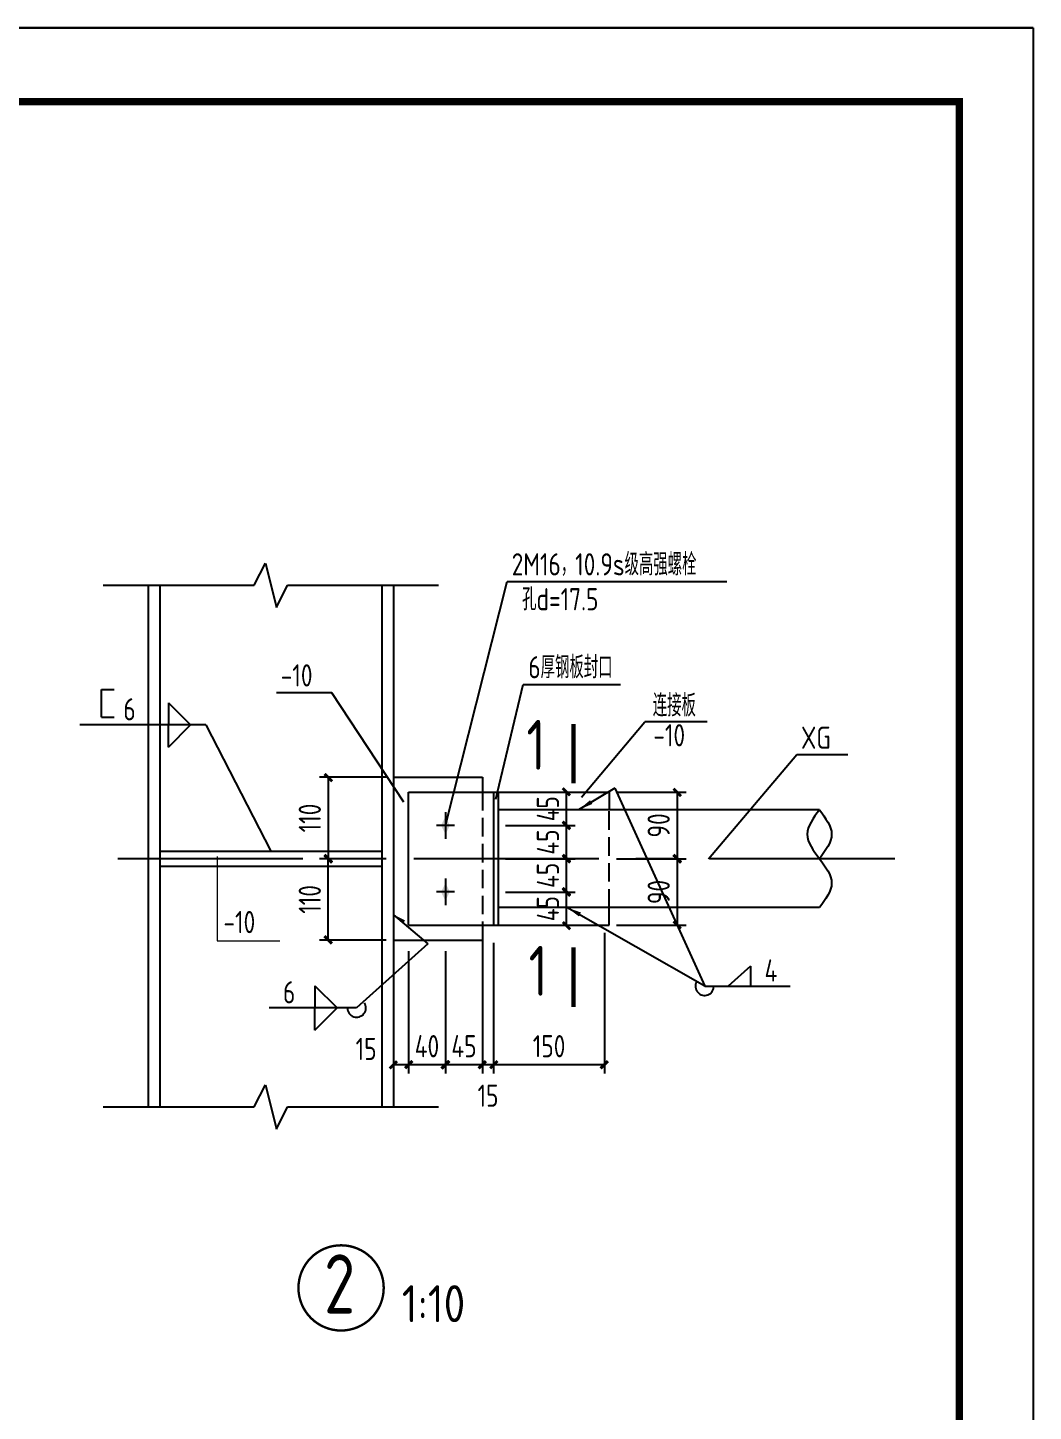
# Model space of a CAD drawing. Header units: millimetres. Extents: x 865490 to 879904, y 39442 to 44891.
# Drawn here: x 873210.7 to 873346.5, y 39857 to 40044 of the extents above; entities that cross this region are included whole.
import ezdxf

# ---------------------------------------------------------------- set-up
doc = ezdxf.new("R2010")
doc.units = ezdxf.units.MM
doc.header["$LTSCALE"] = 1000
doc.header["$MEASUREMENT"] = 0
for name, pattern in [('CENTER', [2, 1.25, -0.25, 0.25, -0.25]), ('DASH', [0.35, 0.25, -0.1]), ('DASHED', [117.236842, 78.157895, -39.078947]), ('DOTE', [2.42, 2, -0.2, 0.02, -0.2])]:
    doc.linetypes.add(name, pattern=pattern)
doc.layers.add('1', color=4, linetype='Continuous', lineweight=70)
doc.layers.add('数字', color=3, linetype='Continuous', lineweight=9)
for name, color, linetype in [('AXIS', 3, 'Continuous'), ('AXIS_TEXT', 7, 'Continuous'), ('BEAM', 4, 'DASHED'), ('COLUMN', 9, 'Continuous'), ('DIM', 7, 'Continuous'), ('DOTE', 1, 'DOTE'), ('Prof', 2, 'Continuous'), ('THIN', 7, 'Continuous'), ('尺寸标注', 7, 'Continuous'), ('文字', 7, 'Continuous'), ('焊缝标注', 3, 'Continuous')]:
    doc.layers.add(name, color=color, linetype=linetype)
doc.styles.add('GBHZ', font='gbenor.shx', dxfattribs={"width": 0.9, "bigfont": 'gbcbig.shx'})
doc.dimstyles.new('Y10', dxfattribs={"dimscale": 0, "dimtxt": 3, "dimasz": 0.01, "dimexe": 1.2, "dimexo": 1, "dimgap": 1, "dimtad": 1, "dimdec": 0, "dimlfac": 10, "dimzin": 0, "dimdsep": 46, "dimtxsty": 'GBHZ', "dimblk1": 'DX', "dimblk2": 'DX', "dimsah": 1, "dimcen": 0.09, "dimdle": 1, "dimadec": 0, "dimazin": 0, "dimtfac": 1, "dimtdec": 0, "dimtix": 1, "dimtmove": 2, "dimatfit": 3, "dimldrblk": 'DX', "dimfxl": 0, "dimtolj": 1, "dimtzin": 0, "dimarcsym": 0})

# ---------------------------------------------------------------- blocks, each defined once
blk = doc.blocks.new('BOLIT_GAOQIANG')
at = {"layer": 'THIN', "color": 252}
for p, q in [((-1.2, 0), (1.2, 0)), ((0, 1.8), (0, -1.8))]:
    blk.add_line(p, q, dxfattribs=at)
at = {"layer": 'THIN'}
blk.add_solid([(0, 1.2), (0.6, 0), (-0.6, 0), (0, -1.2)], dxfattribs=at)
blk = doc.blocks.new('DX')
at = {"color": 0, "linetype": 'ByBlock', "const_width": 40}
blk.add_lwpolyline([(-54, -51), (46, 49)], dxfattribs=at)
blk = doc.blocks.new('*D156')
at = {"layer": 'Defpoints', "color": 0, "linetype": 'ByBlock', "transparency": 16777216}
for p in [(873289.22, 39940.64, 0.01), (873289.22, 39931.64, 0.01), (873298.43, 39931.64)]:
    blk.add_point(p, dxfattribs=at)
at = {"layer": 'DIM', "color": 0, "linetype": 'ByBlock', "lineweight": -2, "transparency": 16777216}
for p, q in [((873290.22, 39940.64), (873299.63, 39940.64)), ((873298.43, 39940.63), (873298.43, 39931.65)), ((873290.22, 39931.64), (873299.63, 39931.64))]:
    blk.add_line(p, q, dxfattribs=at)
at = {"layer": 'DIM', "color": 0, "linetype": 'ByBlock', "lineweight": -2, "transparency": 16777216, "xscale": 0.01, "yscale": 0.01, "zscale": 0.01}
for p, rotation in [((873298.43, 39940.64), 90), ((873298.43, 39931.64), 270)]:
    blk.add_blockref('DX', p, dxfattribs=dict(at, rotation=rotation))
at = {"layer": 'DIM', "color": 0, "linetype": 'ByBlock', "transparency": 16777216, "insert": (873295.93, 39936.14), "char_height": 3, "attachment_point": 5, "rotation": 90, "style": 'GBHZ'}
blk.add_mtext('\\A1;90', dxfattribs=at)
blk = doc.blocks.new('*D157')
at = {"layer": 'Defpoints', "color": 0, "linetype": 'ByBlock', "transparency": 16777216}
for p in [(873289.22, 39931.64), (873289.22, 39922.64, 0.02), (873298.43, 39922.64)]:
    blk.add_point(p, dxfattribs=at)
at = {"layer": 'DIM', "color": 0, "linetype": 'ByBlock', "lineweight": -2, "transparency": 16777216}
for p, q in [((873290.22, 39931.64), (873299.63, 39931.64)), ((873298.43, 39931.63), (873298.43, 39922.65)), ((873290.22, 39922.64), (873299.63, 39922.64))]:
    blk.add_line(p, q, dxfattribs=at)
at = {"layer": 'DIM', "color": 0, "linetype": 'ByBlock', "lineweight": -2, "transparency": 16777216, "xscale": 0.01, "yscale": 0.01, "zscale": 0.01}
for p, rotation in [((873298.43, 39931.64), 90), ((873298.43, 39922.64), 270)]:
    blk.add_blockref('DX', p, dxfattribs=dict(at, rotation=rotation))
at = {"layer": 'DIM', "color": 0, "linetype": 'ByBlock', "transparency": 16777216, "insert": (873295.93, 39927.14), "char_height": 3, "attachment_point": 5, "rotation": 90, "style": 'GBHZ'}
blk.add_mtext('\\A1;90', dxfattribs=at)
blk = doc.blocks.new('*D158')
at = {"layer": 'Defpoints', "color": 0, "linetype": 'ByBlock', "transparency": 16777216}
for p in [(873274.22, 39927.14, 0), (873283.46, 39927.14), (873274.22, 39922.64, 0)]:
    blk.add_point(p, dxfattribs=at)
at = {"layer": 'DIM', "color": 0, "linetype": 'ByBlock', "lineweight": -2, "transparency": 16777216}
for p, q in [((873275.22, 39927.14), (873284.66, 39927.14)), ((873283.46, 39927.15), (873283.46, 39927.16)), ((873283.46, 39922.64), (873283.46, 39927.14)), ((873275.22, 39922.64), (873284.66, 39922.64)), ((873283.46, 39922.63), (873283.46, 39922.62))]:
    blk.add_line(p, q, dxfattribs=at)
at = {"layer": 'DIM', "color": 0, "linetype": 'ByBlock', "lineweight": -2, "transparency": 16777216, "xscale": 0.01, "yscale": 0.01, "zscale": 0.01}
for p, rotation in [((873283.46, 39927.14), 270), ((873283.46, 39922.64), 90)]:
    blk.add_blockref('DX', p, dxfattribs=dict(at, rotation=rotation))
at = {"layer": 'DIM', "color": 0, "linetype": 'ByBlock', "transparency": 16777216, "insert": (873280.96, 39924.89), "char_height": 3, "attachment_point": 5, "rotation": 90, "style": 'GBHZ'}
blk.add_mtext('\\A1;45', dxfattribs=at)
blk = doc.blocks.new('*D159')
at = {"layer": 'Defpoints', "color": 0, "linetype": 'ByBlock', "transparency": 16777216}
for p in [(873274.22, 39931.64, 0), (873283.46, 39931.64), (873274.22, 39927.14, 0)]:
    blk.add_point(p, dxfattribs=at)
at = {"layer": 'DIM', "color": 0, "linetype": 'ByBlock', "lineweight": -2, "transparency": 16777216}
for p, q in [((873275.22, 39931.64), (873284.66, 39931.64)), ((873283.46, 39931.65), (873283.46, 39931.66)), ((873283.46, 39927.14), (873283.46, 39931.64)), ((873275.22, 39927.14), (873284.66, 39927.14)), ((873283.46, 39927.13), (873283.46, 39927.12))]:
    blk.add_line(p, q, dxfattribs=at)
at = {"layer": 'DIM', "color": 0, "linetype": 'ByBlock', "lineweight": -2, "transparency": 16777216, "xscale": 0.01, "yscale": 0.01, "zscale": 0.01}
for p, rotation in [((873283.46, 39931.64), 270), ((873283.46, 39927.14), 90)]:
    blk.add_blockref('DX', p, dxfattribs=dict(at, rotation=rotation))
at = {"layer": 'DIM', "color": 0, "linetype": 'ByBlock', "transparency": 16777216, "insert": (873280.96, 39929.39), "char_height": 3, "attachment_point": 5, "rotation": 90, "style": 'GBHZ'}
blk.add_mtext('\\A1;45', dxfattribs=at)
blk = doc.blocks.new('*D160')
at = {"layer": 'Defpoints', "color": 0, "linetype": 'ByBlock', "transparency": 16777216}
for p in [(873274.22, 39936.14, 0), (873283.46, 39936.14), (873274.22, 39931.64, 0)]:
    blk.add_point(p, dxfattribs=at)
at = {"layer": 'DIM', "color": 0, "linetype": 'ByBlock', "lineweight": -2, "transparency": 16777216}
for p, q in [((873275.22, 39936.14), (873284.66, 39936.14)), ((873283.46, 39936.15), (873283.46, 39936.16)), ((873283.46, 39931.64), (873283.46, 39936.14)), ((873275.22, 39931.64), (873284.66, 39931.64)), ((873283.46, 39931.63), (873283.46, 39931.62))]:
    blk.add_line(p, q, dxfattribs=at)
at = {"layer": 'DIM', "color": 0, "linetype": 'ByBlock', "lineweight": -2, "transparency": 16777216, "xscale": 0.01, "yscale": 0.01, "zscale": 0.01}
for p, rotation in [((873283.46, 39936.14), 270), ((873283.46, 39931.64), 90)]:
    blk.add_blockref('DX', p, dxfattribs=dict(at, rotation=rotation))
at = {"layer": 'DIM', "color": 0, "linetype": 'ByBlock', "transparency": 16777216, "insert": (873280.96, 39933.89), "char_height": 3, "attachment_point": 5, "rotation": 90, "style": 'GBHZ'}
blk.add_mtext('\\A1;45', dxfattribs=at)
blk = doc.blocks.new('*D161')
at = {"layer": 'Defpoints', "color": 0, "linetype": 'ByBlock', "transparency": 16777216}
for p in [(873274.22, 39940.64, 0), (873283.46, 39940.64), (873274.22, 39936.14, 0)]:
    blk.add_point(p, dxfattribs=at)
at = {"layer": 'DIM', "color": 0, "linetype": 'ByBlock', "lineweight": -2, "transparency": 16777216}
for p, q in [((873275.22, 39940.64), (873284.66, 39940.64)), ((873283.46, 39940.65), (873283.46, 39940.66)), ((873283.46, 39936.14), (873283.46, 39940.64)), ((873275.22, 39936.14), (873284.66, 39936.14)), ((873283.46, 39936.13), (873283.46, 39936.12))]:
    blk.add_line(p, q, dxfattribs=at)
at = {"layer": 'DIM', "color": 0, "linetype": 'ByBlock', "lineweight": -2, "transparency": 16777216, "xscale": 0.01, "yscale": 0.01, "zscale": 0.01}
for p, rotation in [((873283.46, 39940.64), 270), ((873283.46, 39936.14), 90)]:
    blk.add_blockref('DX', p, dxfattribs=dict(at, rotation=rotation))
at = {"layer": 'DIM', "color": 0, "linetype": 'ByBlock', "transparency": 16777216, "insert": (873280.96, 39938.39), "char_height": 3, "attachment_point": 5, "rotation": 90, "style": 'GBHZ'}
blk.add_mtext('\\A1;45', dxfattribs=at)
blk = doc.blocks.new('*D162')
at = {"layer": 'Defpoints', "color": 0, "transparency": 16777216}
for p in [(873273.62, 39921.26, -0.01), (873288.62, 39922.64, 0), (873273.62, 39903.8)]:
    blk.add_point(p, dxfattribs=at)
at = {"layer": 'DIM', "color": 0, "lineweight": -2, "transparency": 16777216}
for p, q in [((873288.62, 39921.64), (873288.62, 39902.6)), ((873273.62, 39920.26), (873273.62, 39902.6)), ((873288.61, 39903.8), (873273.63, 39903.8))]:
    blk.add_line(p, q, dxfattribs=at)
at = {"layer": 'DIM', "color": 0, "lineweight": -2, "transparency": 16777216, "xscale": 0.01, "yscale": 0.01, "zscale": 0.01, "rotation": 180}
blk.add_blockref('DX', (873273.62, 39903.8), dxfattribs=at)
at = {"layer": 'DIM', "color": 0, "lineweight": -2, "transparency": 16777216, "xscale": 0.01, "yscale": 0.01, "zscale": 0.01}
blk.add_blockref('DX', (873288.62, 39903.8), dxfattribs=at)
at = {"layer": 'DIM', "color": 0, "transparency": 16777216, "insert": (873281.12, 39906.3), "char_height": 3, "attachment_point": 5, "style": 'GBHZ'}
blk.add_mtext('\\A1;150', dxfattribs=at)
blk = doc.blocks.new('*D163')
at = {"layer": 'Defpoints', "color": 0, "transparency": 16777216}
for p in [(873273.62, 39921.26, -0.01), (873272.12, 39920.14, -0.01), (873272.12, 39903.8)]:
    blk.add_point(p, dxfattribs=at)
at = {"layer": 'DIM', "color": 0, "lineweight": -2, "transparency": 16777216}
for p, q in [((873273.62, 39920.26), (873273.62, 39902.6)), ((873272.12, 39919.14), (873272.12, 39902.6)), ((873272.11, 39903.8), (873272.1, 39903.8)), ((873273.62, 39903.8), (873272.12, 39903.8)), ((873273.63, 39903.8), (873273.64, 39903.8))]:
    blk.add_line(p, q, dxfattribs=at)
at = {"layer": 'DIM', "color": 0, "lineweight": -2, "transparency": 16777216, "xscale": 0.01, "yscale": 0.01, "zscale": 0.01}
blk.add_blockref('DX', (873272.12, 39903.8), dxfattribs=at)
at = {"layer": 'DIM', "color": 0, "lineweight": -2, "transparency": 16777216, "xscale": 0.01, "yscale": 0.01, "zscale": 0.01, "rotation": 180}
blk.add_blockref('DX', (873273.62, 39903.8), dxfattribs=at)
at = {"layer": 'DIM', "color": 0, "transparency": 16777216, "insert": (873272.87, 39899.61), "char_height": 3, "attachment_point": 5, "style": 'GBHZ'}
blk.add_mtext('\\A1;15', dxfattribs=at)
blk = doc.blocks.new('*D164')
at = {"layer": 'Defpoints', "color": 0, "transparency": 16777216}
for p in [(873267.12, 39920.14, -0.01), (873272.12, 39920.14, -0.01), (873267.12, 39903.8)]:
    blk.add_point(p, dxfattribs=at)
at = {"layer": 'DIM', "color": 0, "lineweight": -2, "transparency": 16777216}
for p, q in [((873267.12, 39919.14), (873267.12, 39902.6)), ((873272.12, 39919.14), (873272.12, 39902.6)), ((873272.11, 39903.8), (873267.13, 39903.8))]:
    blk.add_line(p, q, dxfattribs=at)
at = {"layer": 'DIM', "color": 0, "lineweight": -2, "transparency": 16777216, "xscale": 0.01, "yscale": 0.01, "zscale": 0.01, "rotation": 180}
blk.add_blockref('DX', (873267.12, 39903.8), dxfattribs=at)
at = {"layer": 'DIM', "color": 0, "lineweight": -2, "transparency": 16777216, "xscale": 0.01, "yscale": 0.01, "zscale": 0.01}
blk.add_blockref('DX', (873272.12, 39903.8), dxfattribs=at)
at = {"layer": 'DIM', "color": 0, "transparency": 16777216, "insert": (873269.62, 39906.3), "char_height": 3, "attachment_point": 5, "style": 'GBHZ'}
blk.add_mtext('\\A1;45', dxfattribs=at)
blk = doc.blocks.new('*D165')
at = {"layer": 'Defpoints', "color": 0, "transparency": 16777216}
for p in [(873262.12, 39920.14, -0.01), (873267.12, 39920.14, -0.01), (873262.12, 39903.8)]:
    blk.add_point(p, dxfattribs=at)
at = {"layer": 'DIM', "color": 0, "lineweight": -2, "transparency": 16777216}
for p, q in [((873262.12, 39919.14), (873262.12, 39902.6)), ((873267.12, 39919.14), (873267.12, 39902.6)), ((873267.11, 39903.8), (873262.13, 39903.8))]:
    blk.add_line(p, q, dxfattribs=at)
at = {"layer": 'DIM', "color": 0, "lineweight": -2, "transparency": 16777216, "xscale": 0.01, "yscale": 0.01, "zscale": 0.01, "rotation": 180}
blk.add_blockref('DX', (873262.12, 39903.8), dxfattribs=at)
at = {"layer": 'DIM', "color": 0, "lineweight": -2, "transparency": 16777216, "xscale": 0.01, "yscale": 0.01, "zscale": 0.01}
blk.add_blockref('DX', (873267.12, 39903.8), dxfattribs=at)
at = {"layer": 'DIM', "color": 0, "transparency": 16777216, "insert": (873264.62, 39906.3), "char_height": 3, "attachment_point": 5, "style": 'GBHZ'}
blk.add_mtext('\\A1;40', dxfattribs=at)
blk = doc.blocks.new('*D166')
at = {"layer": 'Defpoints', "color": 0, "transparency": 16777216}
for p in [(873260.12, 39920.14), (873262.12, 39920.14, -0.01), (873260.12, 39903.8)]:
    blk.add_point(p, dxfattribs=at)
at = {"layer": 'DIM', "color": 0, "lineweight": -2, "transparency": 16777216}
for p, q in [((873260.12, 39919.14), (873260.12, 39902.6)), ((873262.12, 39919.14), (873262.12, 39902.6)), ((873260.11, 39903.8), (873260.1, 39903.8)), ((873262.12, 39903.8), (873260.12, 39903.8)), ((873262.13, 39903.8), (873262.14, 39903.8))]:
    blk.add_line(p, q, dxfattribs=at)
at = {"layer": 'DIM', "color": 0, "lineweight": -2, "transparency": 16777216, "xscale": 0.01, "yscale": 0.01, "zscale": 0.01}
blk.add_blockref('DX', (873260.12, 39903.8), dxfattribs=at)
at = {"layer": 'DIM', "color": 0, "lineweight": -2, "transparency": 16777216, "xscale": 0.01, "yscale": 0.01, "zscale": 0.01, "rotation": 180}
blk.add_blockref('DX', (873262.12, 39903.8), dxfattribs=at)
at = {"layer": 'DIM', "color": 0, "transparency": 16777216, "insert": (873256.4, 39905.93), "char_height": 3, "attachment_point": 5, "style": 'GBHZ'}
blk.add_mtext('\\A1;15', dxfattribs=at)
blk = doc.blocks.new('*D167')
at = {"layer": 'Defpoints', "color": 0, "linetype": 'ByBlock', "transparency": 16777216}
for p in [(873251.29, 39931.64), (873260.12, 39931.64), (873260.12, 39920.64, -0.01)]:
    blk.add_point(p, dxfattribs=at)
at = {"layer": 'DIM', "color": 0, "linetype": 'ByBlock', "lineweight": -2, "transparency": 16777216}
for p, q in [((873259.12, 39931.64), (873250.09, 39931.64)), ((873251.29, 39920.65), (873251.29, 39931.63)), ((873259.12, 39920.64), (873250.09, 39920.64))]:
    blk.add_line(p, q, dxfattribs=at)
at = {"layer": 'DIM', "color": 0, "linetype": 'ByBlock', "lineweight": -2, "transparency": 16777216, "xscale": 0.01, "yscale": 0.01, "zscale": 0.01}
for p, rotation in [((873251.29, 39931.64), 90), ((873251.29, 39920.64), 270)]:
    blk.add_blockref('DX', p, dxfattribs=dict(at, rotation=rotation))
at = {"layer": 'DIM', "color": 0, "linetype": 'ByBlock', "transparency": 16777216, "insert": (873248.79, 39926.14), "char_height": 3, "attachment_point": 5, "rotation": 90, "style": 'GBHZ'}
blk.add_mtext('\\A1;110', dxfattribs=at)
blk = doc.blocks.new('*D168')
at = {"layer": 'Defpoints', "color": 0, "linetype": 'ByBlock', "transparency": 16777216}
for p in [(873260.12, 39942.64, -0.01), (873251.29, 39931.64), (873260.12, 39931.64)]:
    blk.add_point(p, dxfattribs=at)
at = {"layer": 'DIM', "color": 0, "linetype": 'ByBlock', "lineweight": -2, "transparency": 16777216}
for p, q in [((873259.12, 39942.64), (873250.09, 39942.64)), ((873251.29, 39942.63), (873251.29, 39931.65)), ((873259.12, 39931.64), (873250.09, 39931.64))]:
    blk.add_line(p, q, dxfattribs=at)
at = {"layer": 'DIM', "color": 0, "linetype": 'ByBlock', "lineweight": -2, "transparency": 16777216, "xscale": 0.01, "yscale": 0.01, "zscale": 0.01}
for p, rotation in [((873251.29, 39942.64), 90), ((873251.29, 39931.64), 270)]:
    blk.add_blockref('DX', p, dxfattribs=dict(at, rotation=rotation))
at = {"layer": 'DIM', "color": 0, "linetype": 'ByBlock', "transparency": 16777216, "insert": (873248.79, 39937.14), "char_height": 3, "attachment_point": 5, "rotation": 90, "style": 'GBHZ'}
blk.add_mtext('\\A1;110', dxfattribs=at)

msp = doc.modelspace()

# ---------------------------------------------------------------- linework, layer by layer
at = {"color": 0}
for p, q in [((873346.542, 40043.955), (872505.542, 40043.955)), ((872505.542, 40043.955), (873346.542, 40043.955)), ((873346.542, 40043.955), (873346.542, 39449.955))]:
    msp.add_line(p, q, dxfattribs=at)
at = {"color": 0, "const_width": 1}
msp.add_lwpolyline([(873336.542, 39459.955), (872530.542, 39459.955), (872530.542, 40033.955), (873336.542, 40033.955)], close=True, dxfattribs=at)
at = {"ltscale": 0.5, "const_width": 0.32, "elevation": -0.002}
msp.add_lwpolyline([(873247.258, 39873.633, 1), (873258.778, 39873.633, 1)], format="xyb", close=True, dxfattribs=at)
at = {"layer": '1', "color": 2, "const_width": 0.6}
for points, elevation in [([(873284.431, 39949.846), (873284.431, 39941.821)], 0), ([(873284.431, 39911.618), (873284.431, 39919.643)], -0.007)]:
    msp.add_lwpolyline(points, dxfattribs=dict(at, elevation=elevation))
at = {"layer": 'AXIS'}
for p, q in [((873267.121, 39936.143, -0.002), (873275.475, 39969.104, 0.006)), ((873275.475, 39969.104, 0.006), (873305.123, 39969.104, 0.006)), ((873273.921, 39939.694, -0.002), (873277.635, 39955.18, -0.002)), ((873277.635, 39955.18, -0.002), (873290.787, 39955.18, -0.002)), ((873285.521, 39939.965, -0.001), (873294.073, 39950.147, -0.001)), ((873302.492, 39950.147, -0.001), (873294.073, 39950.147, -0.001)), ((873302.656, 39931.643, -0.002), (873314.609, 39945.709, -0.002)), ((873314.609, 39945.709, -0.002), (873321.475, 39945.709, -0.002))]:
    msp.add_line(p, q, dxfattribs=at)
at = {"layer": 'BEAM', "linetype": 'DASH', "ltscale": 0.01}
for p, q in [((873272.121, 39940.643, -0.009), (873272.121, 39922.643, -0.005)), ((873289.221, 39925.043, -0.002), (873289.221, 39938.243, 0.003))]:
    msp.add_line(p, q, dxfattribs=at)
at = {"layer": 'COLUMN'}
for p, q in [((873260.121, 39942.643, -0.01), (873272.121, 39942.643, -0.006)), ((873272.121, 39942.643, 0.005), (873272.121, 39940.643, 0.007)), ((873262.121, 39940.643, -0.009), (873289.221, 39940.643, -0.001)), ((873262.121, 39922.643, -0.009), (873262.121, 39940.643, -0.009)), ((873273.621, 39940.643, -0.005), (873273.621, 39922.643, -0.001)), ((873274.221, 39940.643, -0.001), (873274.221, 39922.643, -0.001)), ((873289.221, 39940.643, 0.003), (873289.221, 39938.243, 0)), ((873317.64, 39938.243, -0.001), (873274.221, 39938.243, -0.001)), ((873317.64, 39925.043, -0.001), (873274.221, 39925.043, -0.001)), ((873289.221, 39922.643, 0.003), (873289.221, 39925.043, 0)), ((873262.121, 39922.643, -0.009), (873289.221, 39922.643, -0.001)), ((873272.121, 39922.643, -0.005), (873272.121, 39915.073, -0.002)), ((873260.121, 39920.643, -0.01), (873272.121, 39920.643, -0.006))]:
    msp.add_line(p, q, dxfattribs=at)
at = {"layer": 'DOTE', "linetype": 'CENTER', "ltscale": 0.02}
msp.add_line((873327.834, 39931.643, -0.014), (873217.958, 39931.643, -0.014), dxfattribs=at)
at = {"layer": 'Prof'}
for points in [[(873317.64, 39938.243, -0.001), (873315.99, 39934.943, -0.001), (873317.64, 39931.643, -0.001), (873319.29, 39928.343, -0.001), (873317.64, 39925.043, -0.001)], [(873317.64, 39938.243, -0.001), (873319.29, 39934.943, -0.001), (873317.64, 39931.643, -0.001)]]:
    msp.add_spline(points, degree=3, dxfattribs=at)
at = {"layer": 'THIN', "linetype": 'ByBlock'}
for p, q in [((873241.285, 39968.589, -0.002), (873242.785, 39971.589, -0.002)), ((873242.785, 39971.589, -0.002), (873244.285, 39965.589, -0.002)), ((873220.874, 39968.589, -0.002), (873241.285, 39968.589, -0.002)), ((873244.285, 39965.589, -0.002), (873245.785, 39968.589, -0.002)), ((873245.785, 39968.589, -0.002), (873266.196, 39968.589, -0.002)), ((873241.285, 39898.097, -0.002), (873242.785, 39901.097, -0.002)), ((873242.785, 39901.097, -0.002), (873244.285, 39895.097, -0.002)), ((873220.874, 39898.097, -0.002), (873241.285, 39898.097, -0.002)), ((873244.285, 39895.097, -0.002), (873245.785, 39898.097, -0.002)), ((873245.785, 39898.097, -0.002), (873266.196, 39898.097, -0.002))]:
    msp.add_line(p, q, dxfattribs=at)
at = {"layer": '尺寸标注', "color": 3}
for p, q in [((873226.95, 39968.589, -0.002), (873226.95, 39898.097, -0.002)), ((873228.55, 39968.589, -0.002), (873228.55, 39898.097, -0.002)), ((873258.521, 39968.589, -0.002), (873258.521, 39898.097, -0.002)), ((873260.121, 39968.589, -0.002), (873260.121, 39898.097, -0.002)), ((873228.55, 39932.643, -0.002), (873258.521, 39932.643, -0.002)), ((873228.55, 39930.643, -0.002), (873258.521, 39930.643, -0.002))]:
    msp.add_line(p, q, dxfattribs=at)
at = {"layer": '尺寸标注', "color": 253, "ltscale": 0.005, "elevation": -0.002}
msp.add_lwpolyline([(873260.121, 39924.062, 0, 0.45, 0), (873261.542, 39923.115, 0.45, 0.45, 0)], format="xyseb", dxfattribs=at)
at = {"layer": '数字', "linetype": 'ByBlock'}
for p, q in [((873236.265, 39931.925, -0.002), (873236.265, 39920.522, -0.002)), ((873236.265, 39920.522, -0.002), (873244.733, 39920.522, -0.002))]:
    msp.add_line(p, q, dxfattribs=at)
at = {"layer": '焊缝标注'}
for p, q in [((873220.663, 39954.515, -0.002), (873222.345, 39954.515, -0.002)), ((873220.663, 39950.75, -0.002), (873220.663, 39954.515, -0.002)), ((873251.745, 39954.047, -0.002), (873244.278, 39954.047, -0.002)), ((873261.509, 39939.296, -0.002), (873251.745, 39954.047, -0.002)), ((873229.682, 39952.715, -0.002), (873232.682, 39949.715, -0.002)), ((873229.682, 39952.715, -0.002), (873229.682, 39949.715, -0.002)), ((873234.74, 39949.715, -0.002), (873217.713, 39949.715, -0.002)), ((873220.663, 39950.75, -0.002), (873222.345, 39950.75, -0.002)), ((873229.682, 39946.715, -0.002), (873229.682, 39949.715, -0.002)), ((873229.682, 39946.715, -0.002), (873232.682, 39949.715, -0.002)), ((873234.74, 39949.715, -0.002), (873243.535, 39932.643, -0.002)), ((873289.988, 39941.195, -0.008), (873285.113, 39938.243, -0.005)), ((873289.988, 39941.195, -0.005), (873302.143, 39914.417, -0.005)), ((873302.143, 39914.417, -0.005), (873283.527, 39925.043, -0.003)), ((873260.121, 39924.062, -0.002), (873264.737, 39920.15, -0.002)), ((873264.737, 39920.15, -0.002), (873255.121, 39911.467, -0.002)), ((873308.323, 39917.117, -0.005), (873305.323, 39914.417, -0.005)), ((873308.323, 39917.117, -0.005), (873308.323, 39914.417, -0.005)), ((873249.485, 39914.467, -0.002), (873252.485, 39911.467, -0.002)), ((873249.485, 39914.467, -0.002), (873249.485, 39911.467, -0.002)), ((873302.143, 39914.417, -0.005), (873313.71, 39914.417, -0.005)), ((873255.121, 39911.467, -0.002), (873243.287, 39911.467, -0.002)), ((873249.485, 39908.467, -0.002), (873249.485, 39911.467, -0.002)), ((873249.485, 39908.467, -0.002), (873252.485, 39911.467, -0.002))]:
    msp.add_line(p, q, dxfattribs=at)
for centre, start, end in [((873302.143, 39914.417, -0.005), 152.65606, 0.00001), ((873255.121, 39911.467, -0.002), 180, 33.66723)]:
    msp.add_arc(centre, 1.25, start, end, dxfattribs=at)
for points in [[(873285.113, 39938.243, -0.005), (873286.973, 39939.039, -0.005), (873286.658, 39939.549, -0.005)], [(873283.527, 39925.043, -0.003), (873285.152, 39923.839, -0.003), (873285.433, 39924.369, -0.003)]]:
    msp.add_solid(points, dxfattribs=at)

# ---------------------------------------------------------------- block references
at = {"layer": 'THIN', "xscale": -1}
for p in [(873267.121, 39936.143, -0.009), (873267.121, 39927.143, -0.009)]:
    msp.add_blockref('BOLIT_GAOQIANG', p, dxfattribs=at)

# ---------------------------------------------------------------- texts
at = {"layer": 'AXIS', "color": 0, "style": 'GBHZ', "width": 0.9}
for s, height, p in [('2M16，10.9s级高强螺栓', 3, (873276.069, 39969.926, 0.006)), ('孔d=17.5', 3, (873277.476, 39965.211, 0.006)), ('6厚钢板封口', 3, (873278.312, 39956.022, -0.002)), ('-10', 3, (873244.866, 39954.911, -0.002)), ('6', 3, (873223.6, 39950.332, -0.002)), ('连接板', 3, (873295.13, 39950.859, -0.001)), ('1', 6.75, (873278.064, 39943.657, 0.005)), ('-10', 3, (873295.2, 39946.821, -0.001)), ('XG', 3, (873315.156, 39946.489, -0.002)), ('-10', 3, (873237.127, 39921.574, -0.002)), ('1', 6.75, (873278.361, 39913.113, -0.003)), ('4', 3, (873310.23, 39915.033, -0.005)), ('6', 3, (873245.165, 39912.084, -0.002))]:
    msp.add_text(s, height=height, dxfattribs=at).set_placement(p)
at = {"layer": 'AXIS_TEXT', "style": 'GBHZ', "width": 0.9}
msp.add_text('2', height=8, dxfattribs=at).set_placement((873250.723, 39870.164, -0.002))
at = {"layer": '文字', "color": 6, "style": 'GBHZ'}
msp.add_text('1:10', height=5, dxfattribs=at).set_placement((873261.223, 39869.005, -0.008))

# ---------------------------------------------------------------- dimensions: what is measured, and where the dimension line sits
at = {"layer": 'DIM', "color": 0, "linetype": 'ByBlock'}
for base, p1, p2, picture, middle in [((873251.289, 39931.643, -0.002), (873260.121, 39942.643, -0.01), (873260.121, 39931.643, -0.002), '*D168', (873248.789, 39937.143, -0.002)), ((873283.464, 39940.643, -0.002), (873274.221, 39936.143, -0.004), (873274.221, 39940.643, -0.006), '*D161', (873280.964, 39938.393, -0.002)), ((873283.464, 39936.143, -0.002), (873274.221, 39931.643, -0.001), (873274.221, 39936.143, -0.004), '*D160', (873280.964, 39933.893, -0.002)), ((873251.289, 39931.643, -0.002), (873260.121, 39920.643, -0.01), (873260.121, 39931.643, -0.002), '*D167', (873248.789, 39926.143, -0.002)), ((873283.464, 39931.643, -0.002), (873274.221, 39927.143, -0.004), (873274.221, 39931.643, -0.001), '*D159', (873280.964, 39929.393, -0.002)), ((873283.464, 39927.143, -0.002), (873274.221, 39922.643, -0.001), (873274.221, 39927.143, -0.004), '*D158', (873280.964, 39924.893, -0.002))]:
    dim = msp.add_linear_dim(base=base, p1=p1, p2=p2, angle=90, dimstyle='Y10', override={"dimscale": 1}, dxfattribs=at)
    dim.commit()
    dim.dimension.update_dxf_attribs({"geometry": picture, "text_midpoint": middle})
for base, p1, p2, picture, middle in [((873298.435, 39931.643, -0.014), (873289.221, 39940.643, -0.001), (873289.221, 39931.643, 0.001), '*D156', (873295.935, 39936.143, -0.014)), ((873298.435, 39922.643, -0.014), (873289.221, 39931.643, -0.014), (873289.221, 39922.643, 0.003), '*D157', (873295.935, 39927.143, -0.014))]:
    dim = msp.add_linear_dim(base=base, p1=p1, p2=p2, angle=90, text='90', dimstyle='Y10', override={"dimscale": 1}, dxfattribs=at)
    dim.commit()
    dim.dimension.update_dxf_attribs({"geometry": picture, "text_midpoint": middle})
at = {"layer": 'DIM'}
dim = msp.add_linear_dim(base=(873272.121, 39903.803, -0.002), p1=(873273.621, 39921.264, -0.014), p2=(873272.121, 39920.143, -0.014), angle=180, dimstyle='Y10', override={"dimscale": 1}, dxfattribs=at)
dim.commit()
dim.dimension.update_dxf_attribs({"geometry": '*D163', "text_midpoint": (873272.871, 39899.612, -0.002), "dimtype": 160})
dim = msp.add_linear_dim(base=(873273.621, 39903.803, -0.002), p1=(873288.621, 39922.643, -0.003), p2=(873273.621, 39921.264, -0.014), angle=180, dimstyle='Y10', override={"dimscale": 1}, dxfattribs=at)
dim.commit()
dim.dimension.update_dxf_attribs({"geometry": '*D162', "text_midpoint": (873281.121, 39906.303, -0.002)})
dim = msp.add_linear_dim(base=(873260.121, 39903.803, -0.002), p1=(873262.121, 39920.143, -0.014), p2=(873260.121, 39920.143, -0.002), angle=180, text='15', dimstyle='Y10', override={"dimscale": 1}, dxfattribs=at)
dim.commit()
dim.dimension.update_dxf_attribs({"geometry": '*D166', "text_midpoint": (873256.401, 39905.933, -0.002), "dimtype": 160})
for base, p1, p2, text, picture, middle in [((873262.121, 39903.803, -0.002), (873267.121, 39920.143, -0.014), (873262.121, 39920.143, -0.014), '40', '*D165', (873264.621, 39906.303, -0.002)), ((873267.121, 39903.803, -0.002), (873272.121, 39920.143, -0.014), (873267.121, 39920.143, -0.014), '45', '*D164', (873269.621, 39906.303, -0.002))]:
    dim = msp.add_linear_dim(base=base, p1=p1, p2=p2, angle=180, text=text, dimstyle='Y10', override={"dimscale": 1}, dxfattribs=at)
    dim.commit()
    dim.dimension.update_dxf_attribs({"geometry": picture, "text_midpoint": middle})

doc.saveas('drawing.dxf')
